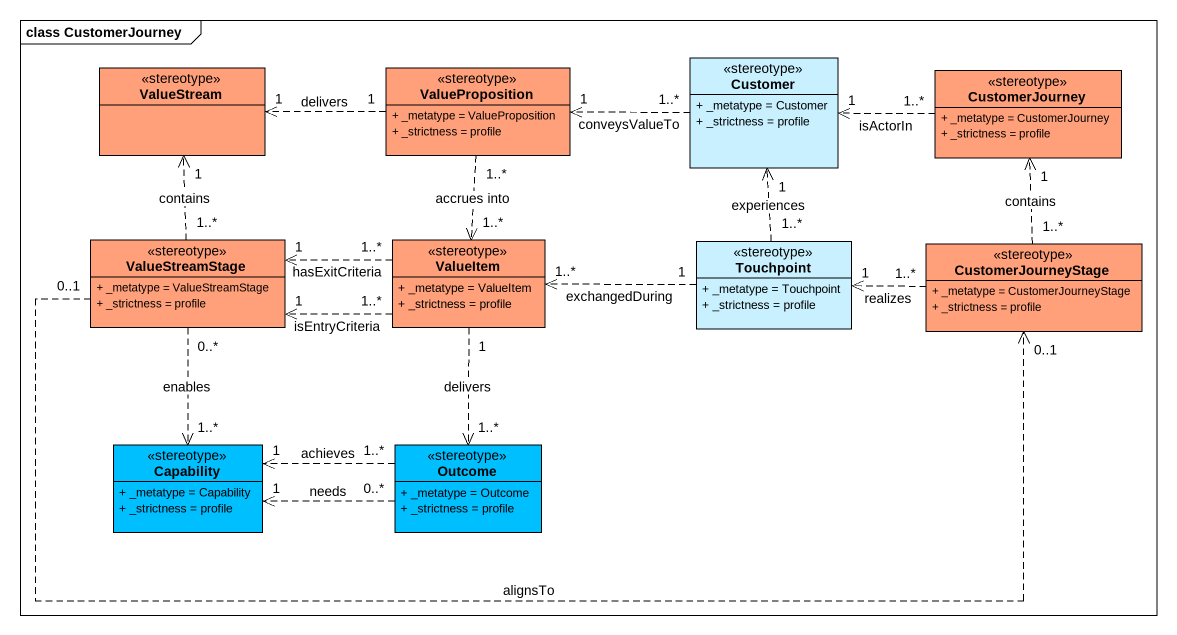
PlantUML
@startuml
mainframe class CustomerJourney
hide circle
hide empty members
skinparam classAttributeIconSize 0
class ValueStream <<stereotype>> #FFA07A
class ValueProposition <<stereotype>> #FFA07A {
  + _metatype = ValueProposition
  + _strictness = profile
}
class Customer <<stereotype>> #C8F0FE {
  + _metatype = Customer
  + _strictness = profile
}
class CustomerJourney <<stereotype>> #FFA07A {
  + _metatype = CustomerJourney
  + _strictness = profile
}
class ValueStreamStage <<stereotype>> #FFA07A {
  + _metatype = ValueStreamStage
  + _strictness = profile
}
class ValueItem <<stereotype>> #FFA07A {
  + _metatype = ValueItem
  + _strictness = profile
}
class Touchpoint <<stereotype>> #C8F0FE {
  + _metatype = Touchpoint
  + _strictness = profile
}
class CustomerJourneyStage <<stereotype>> #FFA07A {
  + _metatype = CustomerJourneyStage
  + _strictness = profile
}
class Capability <<stereotype>> #00BFFF {
  + _metatype = Capability
  + _strictness = profile
}
class Outcome <<stereotype>> #00BFFF {
  + _metatype = Outcome
  + _strictness = profile
}
ValueProposition "1" .left.> "1" ValueStream : delivers
ValueProposition "1..*" ..> "1..*" ValueItem : accrues into
Customer "1..*" .left.> "1" ValueProposition : conveysValueTo
CustomerJourney "1..*" .left.> "1" Customer : isActorIn
ValueStreamStage "1..*" .up.> "1" ValueStream : contains
ValueStreamStage "0..1" .right.> "0..1" CustomerJourneyStage : alignsTo
ValueStreamStage "0..*" ..> "1..*" Capability : enables
ValueItem "1..*" .left.> "1" ValueStreamStage : hasExitCriteria
ValueItem "1..*" .left.> "1" ValueStreamStage : isEntryCriteria
ValueItem "1" ..> "1..*" Outcome : delivers
Touchpoint "1..*" .up.> "1" Customer : experiences
Touchpoint "1" .left.> "1..*" ValueItem : exchangedDuring
CustomerJourneyStage "1..*" .up.> "1" CustomerJourney : contains
CustomerJourneyStage "1..*" .left.> "1" Touchpoint : realizes
Outcome "1..*" .left.> "1" Capability : achieves
Outcome "0..*" .left.> "1" Capability : needs
@enduml
